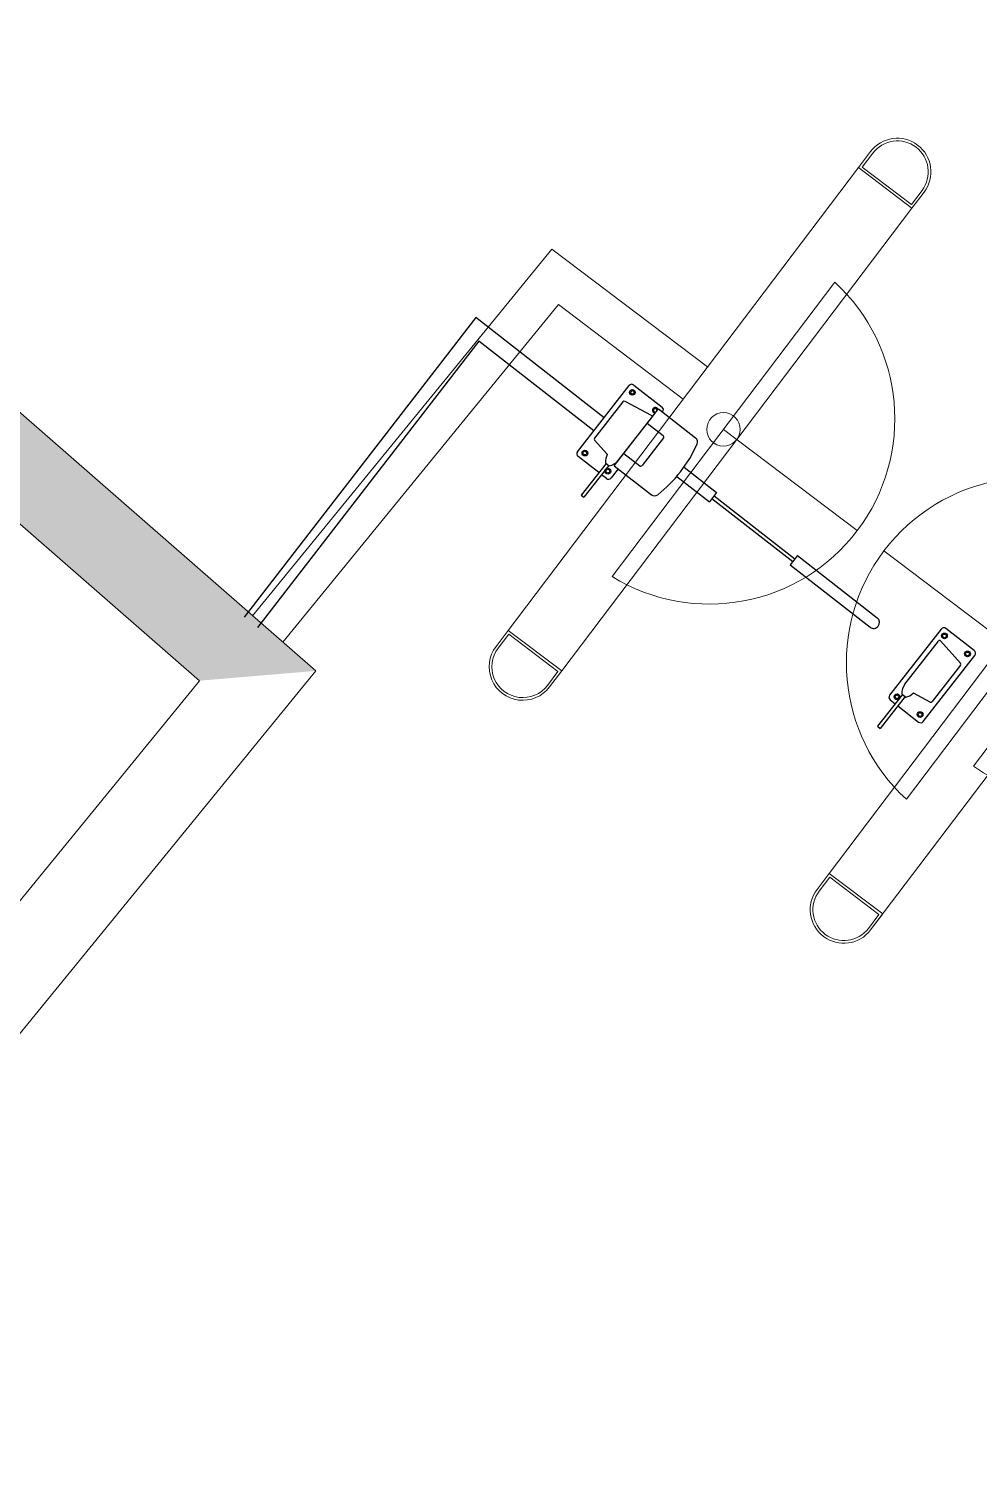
# Model space of a CAD drawing. Header units: millimetres. Extents: x 72919 to 485785, y -53256 to 338519.
# Drawn here: x 202177 to 205006, y 46965 to 51275 of the extents above; entities that cross this region are included whole.
import ezdxf

# ---------------------------------------------------------------- set-up
doc = ezdxf.new("R2010")
doc.units = ezdxf.units.MM
doc.linetypes.add('CONTI', pattern=[0])
doc.layers.add('1', color=7, linetype='Continuous')
doc.layers.add('equipments', color=137, linetype='CONTI', lineweight=20)
doc.layers.add('wall', color=5, linetype='Continuous', lineweight=40)

msp = doc.modelspace()

# ---------------------------------------------------------------- hatches: boundary and pattern name
at = {"ltscale": 500, "true_color": 0x000000}
h = msp.add_hatch(color=18, dxfattribs=at)
h.dxf.hatch_style = 1
h.paths.add_polyline_path([(202685.46114, 49332.26813), (203032.03649, 49361.45872), (200092.49482, 51929.48877), (200091.5254, 51932.6423), (199803.07626, 52180.02276), (199641.82899, 51991.23327), (199930.27813, 51743.8528), (199928.01632, 51741.2155)])
at = {"layer": '1', "ltscale": 500, "true_color": 0x000000}
h = msp.add_hatch(color=18, dxfattribs=at)
h.dxf.hatch_style = 1
h.paths.add_polyline_path([(203032.03649, 49361.45872), (202685.46114, 49332.26813), (200861.37628, 47098.12324), (201055.02913, 46940.01388), (203032.03649, 49361.45872)], flags=0)

# ---------------------------------------------------------------- linework, layer by layer
at = {"color": 18, "ltscale": 500, "true_color": 0x000000}
for p, q in [((203508.61824, 50414.44576), (202818.27486, 49521.68664)), ((203890.9007, 50115.96537), (203508.61824, 50414.44576)), ((203517.44264, 50344.1203), (202857.82873, 49491.10083)), ((203860.12988, 50076.55526), (203517.44264, 50344.1203)), ((203811.90465, 50014.72411), (203965.69633, 50211.82337)), ((203979.73197, 50213.55568), (204064.09045, 50147.73284)), ((203921.09005, 49973.07922), (204053.10483, 50142.26923)), ((204053.10483, 50142.26923), (204164.01032, 50055.73242)), ((204065.82275, 50133.6972), (204065.16731, 50132.85718)), ((204019.92321, 50099.7437), (204067.33143, 50062.75224)), ((204068.19758, 50055.73442), (204004.22024, 49973.74113)), ((203875.4867, 49952.42864), (203813.63695, 50000.68848)), ((203949.79421, 50009.86644), (203997.20242, 49972.87497)), ((203897.01753, 49980.02254), (203823.19753, 49885.4149)), ((203904.9015, 49973.87087), (203831.0815, 49879.26323)), ((203933.15253, 49963.66717), (203915.92786, 49941.59206)), ((203921.09005, 49973.07922), (204032.45313, 49886.18537)), ((204129.34007, 49968.88275), (204226.523, 49893.05332)), ((203897.99543, 49934.86563), (203883.37067, 49946.27698)), ((203915.92786, 49941.59206), (203912.03107, 49936.59794)), ((204107.89038, 49941.22554), (204204.99217, 49865.45942)), ((203823.19753, 49885.4149), (203831.0815, 49879.26323)), ((204226.523, 49893.05332), (204204.99217, 49865.45942)), ((204212.68175, 49875.31438), (204453.64296, 49687.29831)), ((204218.83342, 49883.19835), (204459.79462, 49695.18228)), ((204467.48421, 49705.03724), (204445.95337, 49677.44334)), ((204467.48421, 49705.03724), (204705.29152, 49519.48207)), ((204445.95337, 49677.44334), (204683.76069, 49491.88817)), ((204896.00484, 49485.92663), (204742.21315, 49288.82737)), ((204994.39896, 49421.83609), (204910.04048, 49487.65893)), ((204787.37279, 49321.8326), (204887.76391, 49450.49376)), ((204893.8884, 49450.71148), (204953.5014, 49384.58805)), ((204842.33958, 49210.7012), (204996.13126, 49407.80046)), ((204953.72976, 49378.16424), (204869.29702, 49269.95532)), ((204780.10106, 49290.97429), (204706.28105, 49196.36664)), ((204787.98503, 49284.82262), (204714.16502, 49190.21497)), ((204743.94546, 49274.79173), (204758.57022, 49263.38039)), ((204788.93111, 49284.08442), (204779.15498, 49291.71249)), ((204780.10106, 49290.97429), (204787.98503, 49284.82262)), ((204789.41657, 49283.73125), (204788.93111, 49284.08442)), ((204863.01045, 49268.61494), (204813.49296, 49294.90401)), ((204766.45419, 49257.22872), (204828.30394, 49208.96889)), ((204706.28105, 49196.36664), (204714.16502, 49190.21497))]:
    msp.add_line(p, q, dxfattribs=at)
for points in [[(415650.43379, 180914.99944, 0.4142135624), (336810.43379, 259754.99944), (221610.43379, 259754.99944, 0.4142135624), (142770.43379, 180914.99944), (142770.43379, 104414.99944, 0.4142135624), (221610.43379, 25574.99944), (336810.43379, 25574.99944, 0.4142135624), (415650.43379, 104414.99944)], [(414950.43379, 180914.99944, 0.4142135624), (336810.43379, 259054.99944), (221610.43379, 259054.99944, 0.4142135624), (143470.43379, 180914.99944), (143470.43379, 104414.99944, 0.4142135624), (221610.43379, 26274.99944), (336810.43379, 26274.99944, 0.4142135624), (414950.43379, 104414.99944)], [(204032.17896, 50123.08207), (203953.54552, 50164.82892, 0.3639702343), (203947.25895, 50163.48854), (203862.82621, 50055.27963, 0.3639702343), (203863.05457, 50048.85581), (203900.5944, 50007.2162, -0.3243591823), (203900.69734, 50006.25198, 0.1549641746), (203895.37568, 49981.70132, 0.1544146455), (203895.61085, 49981.14577), (203896.07146, 49980.76074), (203905.84758, 49973.13267, 0.2064024444), (203906.61375, 49972.93254, 0.1914436981), (203933.06576, 49988.42727), (204033.45688, 50117.08843, 0.4663076582)]]:
    msp.add_lwpolyline(points, format="xyb", close=True, dxfattribs=at)
for centre, radius in [((203975.3126, 50191.63607), 8.5), ((203975.3126, 50191.63607), 5.5), ((203834.04439, 50010.58688), 8.5), ((203834.04439, 50010.58688), 5.5), ((203902.4148, 49956.78524), 8.5), ((203902.4148, 49956.78524), 5.5), ((204905.62111, 49465.73932), 8.5), ((204905.62111, 49465.73932), 5.5), ((204974.21165, 49412.21982), 8.5), ((204974.21165, 49412.21982), 5.5), ((204764.13276, 49284.40801), 8.5), ((204764.13276, 49284.40801), 5.5), ((204832.94344, 49231.17063), 8.5), ((204832.94344, 49231.17063), 5.5)]:
    msp.add_circle(centre, radius, dxfattribs=at)
for centre, radius, start, end in [((203973.5803, 50205.67171), 10, 52.03596373, 142.03596374), ((204043.90315, 50138.11656), 8.5, 18.46693883, 265.60498862), ((204043.90315, 50138.11656), 5.5, 353.32640894, 290.74551852), ((204057.93878, 50139.84887), 10, 322.03596374, 52.03596373), ((204064.2556, 50058.81025), 5, 322.03596374, 52.03596373), ((204154.78282, 50043.90646), 15, 336.09926801, 52.03596373), ((203819.78862, 50008.57245), 10, 142.03596374, 232.03596373), ((203803.09229, 50199.75963), 399.67705, 308.33294911, 336.09926801), ((204000.27826, 49976.81696), 5, 232.03596373, 322.03596374), ((203904.1471, 49942.74961), 10, 232.03596373, 322.03596374), ((204041.68063, 49898.01132), 15, 232.03596373, 308.33294911), ((204694.52611, 49505.68512), 17.5, 232.03596373, 322.03596374), ((204694.52611, 49505.68512), 17.5, 322.03596374, 52.03596373), ((204903.88881, 49479.77496), 10, 52.03596373, 142.03596374), ((204890.9175, 49448.0331), 4, 42.03596372, 142.03596374), ((204988.24729, 49413.95212), 10, 322.03596374, 52.03596373), ((204949.78778, 49381.24007), 5, 322.03596374, 42.03596372), ((204820.09127, 49296.30318), 41.5, 142.03596374, 185.38709029), ((204750.09713, 49282.6757), 10, 142.03596374, 232.03596373), ((204779.77015, 49292.50088), 1, 185.38709029, 232.03596373), ((204789.86163, 49284.62675), 1, 243.57292277, 278.68483717), ((204783.74616, 49324.66237), 41.5, 278.68483717, 313.91975114), ((204813.10562, 49294.17442), 0.82603, 62.03596372, 133.91975114), ((204865.35504, 49273.03116), 5, 242.03596372, 322.03596374), ((204834.45561, 49216.85286), 10, 232.03596373, 322.03596374)]:
    msp.add_arc(centre, radius, start, end, dxfattribs=at)
at = {"layer": 'equipments'}
for p, q in [((204692.0404, 50904.65541), (204660.54971, 50863.04594)), ((204649.34279, 50861.49509), (204808.81475, 50740.79425)), ((204807.26391, 50752.00116), (204660.54971, 50863.04594)), ((204838.75792, 50793.60812), (204807.26391, 50752.00116)), ((202843.65848, 49526.02872), (203735.67838, 50618.57751)), ((203735.67838, 50618.57751), (204199.67599, 50267.38785)), ((202934.07993, 49447.03512), (203755.48247, 50453.09155)), ((203755.48247, 50453.09155), (204127.25548, 50171.70467)), ((204685.37395, 48589.31514), (205801.85677, 50064.43077)), ((205414.97615, 49636.12713), (204992.51859, 49077.96919)), ((203764.75244, 49361.36179), (203605.28049, 49482.06264)), ((203575.33732, 49429.24877), (203606.83133, 49470.85573)), ((203606.83133, 49470.85573), (203753.54553, 49359.81095)), ((203722.05484, 49318.20148), (203753.54553, 49359.81095)), ((204562.11224, 48757.85757), (204721.5842, 48637.15672)), ((204532.16908, 48705.0437), (204563.66309, 48746.65066)), ((204710.37729, 48635.60588), (204563.66309, 48746.65066)), ((204678.8866, 48593.99641), (204710.37729, 48635.60588)), ((204678.8866, 48593.99641), (204710.37729, 48635.60588))]:
    msp.add_line(p, q, dxfattribs=at)
for points in [[(204685.55305, 50909.33668), (204649.34279, 50861.49509)], [(203605.28049, 49482.06264), (204649.34279, 50861.49509)], [(204845.02501, 50788.63584), (204808.81475, 50740.79425)], [(203764.75244, 49361.36179), (204808.81475, 50740.79425)], [(203914.98829, 49642.70534), (204578.84293, 50519.80112)], [(204562.11224, 48757.85757), (205606.17455, 50137.29002)], [(204246.91561, 50081.25323), (204645.59551, 49779.50112)], [(204792.08407, 48978.85069), (205455.93871, 49855.94647)], [(205124.01139, 49417.39858), (204725.33149, 49719.1507)], [(203569.07023, 49434.22105), (203605.28049, 49482.06264)], [(203728.54219, 49313.52021), (203764.75244, 49361.36179)], [(204525.90199, 48710.01598), (204562.11224, 48757.85757)], [(204685.37395, 48589.31514), (204721.5842, 48637.15672)]]:
    msp.add_lwpolyline(points, dxfattribs=at)
msp.add_circle((204246.91561, 50081.25323), 50, dxfattribs=at)
for centre, radius, start, end in [((204765.28903, 50848.98626), 100, 322.87871631, 142.87871631), ((204765.28903, 50848.98626), 92, 322.87871631, 142.87871631), ((204205.05422, 50112.9372), 552.5, 238.33133829, 47.42609432), ((205165.87278, 49385.71461), 552.5, 58.33133829, 227.42609432), ((205203.74737, 49357.04816), 350.00381, 232.87871633, 52.87871633), ((203648.80621, 49373.87063), 100, 142.87871631, 322.87871631), ((203648.80621, 49373.87063), 92, 142.87871631, 322.87871631), ((204605.63797, 48649.66556), 100, 142.87871628, 322.87871628), ((204605.63797, 48649.66556), 92, 142.87871628, 322.87871628)]:
    msp.add_arc(centre, radius, start, end, dxfattribs=at)
at = {"layer": 'wall', "color": 18, "lineweight": 18, "ltscale": 0.007407, "true_color": 0x000000}
for points in [[(197796.60678, 45255.723, 0.0027916423), (198766.99676, 44532.92063), (200620.9251, 46803.61789), (200622.41091, 46805.32965), (200861.37628, 47098.12324), (200861.37628, 47098.12324), (202685.46114, 49332.26813), (199928.01632, 51741.2155), (199930.27813, 51743.8528), (199641.82899, 51991.23327), (199641.82899, 51991.23327), (197058.79745, 54247.81043), (197058.72874, 54247.86562), (196770.67286, 54495.70388), (196772.61392, 54497.82489), (194073.10991, 56856.15424), (195962.98325, 59940.14724)], [(197645.21988, 45056.76732, 0.0033416943), (198810.43095, 44190.82297), (200809.47917, 46639.26351), (200809.47917, 46639.26351), (201049.68054, 46933.46291), (201049.93034, 46933.76887), (203032.03649, 49361.45872), (200090.77343, 51930.9926), (200090.38253, 51931.33409), (199804.5861, 52181.01037), (199804.5861, 52181.01037), (197221.8536, 54437.32629), (197221.8536, 54437.32629), (196935.26236, 54687.69693), (196935.67007, 54687.34074), (194396.57629, 56905.53319), (196179.94842, 59815.73201)]]:
    msp.add_lwpolyline(points, format="xyb", dxfattribs=at)

doc.saveas('drawing.dxf')
